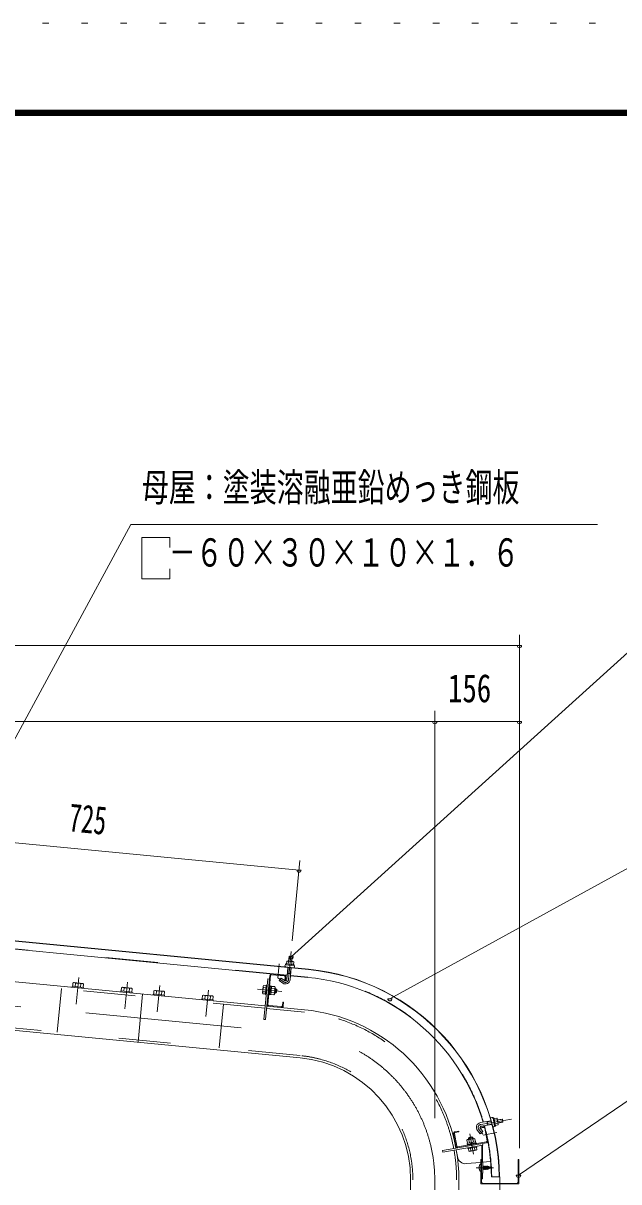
# Model space of a CAD drawing. Units: millimetres, scale not verified. Extents: x -25848 to 25858, y -10500 to 10500.
# Drawn here: x 18750 to 21495, y 5162 to 10500 of the extents above; entities that cross this region are included whole.
import ezdxf
from ezdxf.enums import TextEntityAlignment as Align

# ---------------------------------------------------------------- set-up
doc = ezdxf.new("R2010")
doc.units = ezdxf.units.MM
doc.header["$LTSCALE"] = 60
for name, pattern in [('USER2', [10, 4, -6]), ('USER3', [24, 12, -5, 2, -5]), ('USER4', [3, 0.5, -2.5])]:
    doc.linetypes.add(name, pattern=pattern)
for name, color, linetype, lineweight in [('0-6_2-02BOLD', 7, 'Continuous', 18), ('0-7_2-12HIDDEN', 3, 'USER2', 18), ('0-8_2-22CENTER', 3, 'USER3', 18), ('0-9_2-42THIN', 4, 'Continuous', 18), ('0-A_2-52DIM', 3, 'Continuous', 18), ('0-C_F-F1PAPER', 5, 'Continuous', 18), ('0-D_F-E_J_ADD', 5, 'USER4', 18)]:
    doc.layers.add(name, color=color, linetype=linetype, lineweight=lineweight)
doc.styles.add('ＭＳ ゴシック', font='')
doc.styles.get('ＭＳ ゴシック').set_extended_font_data('MS Gothic')

msp = doc.modelspace()

# ---------------------------------------------------------------- linework, layer by layer
at = {"layer": '0-6_2-02BOLD'}
for p, q in [((20064.99, 6141.83), (16141.39, 6519.63)), ((16182.82, 6514.38), (20064.87, 6140.58)), ((19966.83, 6113.6), (18177.61, 6285.89)), ((18068.67, 6145.68), (19864.86, 5972.73)), ((19970.3, 6149.69), (19965.02, 6094.78)), ((19971.15, 6164.92), (19972.38, 6177.67)), ((19979.95, 6093.34), (19985.24, 6148.25)), ((19988.54, 6176.11), (19987.31, 6163.36)), ((19876.85, 6097.15), (19884.8, 6096.38)), ((19877.57, 5979.54), (19890.41, 6112.92)), ((19894.78, 6116.52), (19953.51, 6110.87)), ((19967.72, 6122.85), (19982.65, 6121.41)), ((19981.76, 6112.17), (20061.4, 6104.5)), ((18991.55, 6077.15), (18990.09, 6061.98)), ((19014.52, 6059.63), (19015.98, 6074.8)), ((19215.54, 6055.58), (19214.08, 6040.41)), ((19238.5, 6038.06), (19239.97, 6053.23)), ((19364.85, 6041.21), (19363.39, 6026.04)), ((19387.82, 6023.69), (19389.28, 6038.86)), ((19867.06, 6037.3), (19855.11, 6038.45)), ((19856.91, 6057.13), (19868.86, 6055.98)), ((19887.39, 6039.74), (19892.85, 6044.25)), ((19887.87, 6044.72), (19893.33, 6049.22)), ((19906.39, 6033.52), (19891.95, 6034.91)), ((19893.75, 6053.58), (19908.19, 6052.19)), ((19894.64, 6062.93), (19909.09, 6061.53)), ((19914.95, 6052.16), (19913.04, 6032.26)), ((19300.47, 6027.07), (19279.12, 5805.35)), ((19573.44, 6005.81), (19572.96, 6000.83)), ((19587.35, 6004.47), (19588.81, 6019.64)), ((19613.24, 6017.29), (19611.78, 6002.12)), ((19623.99, 6000.95), (19625.45, 6016.12)), ((19885.83, 6023.57), (19881.85, 6023.95)), ((19890.98, 6024.84), (19886, 6025.31)), ((19872.82, 5971.96), (20047.02, 5955.19)), ((19939.9, 5969.52), (19881.17, 5975.18)), ((20934.25, 5448.36), (20921.64, 5446.13)), ((20757.05, 5396.18), (20740.31, 5393.23)), ((20872.97, 5412.56), (20856.23, 5409.61)), ((20905.69, 5443.65), (20856.9, 5435.05)), ((20859.83, 5418.43), (20910.28, 5427.32)), ((20887.85, 5351.21), (20877.67, 5408.92)), ((20891.3, 5423.98), (20888.37, 5440.59)), ((20924.46, 5430.14), (20937.07, 5432.37)), ((20733.82, 5383.96), (20744.06, 5325.86)), ((20748.01, 5326.55), (20737.76, 5384.66)), ((20884.61, 5346.58), (20752.64, 5323.31)), ((20822.11, 5366.28), (20802.41, 5362.8)), ((20804.19, 5356.27), (20806.71, 5341.98)), ((20811.89, 5337.82), (20815.94, 5343.61)), ((20816.82, 5338.69), (20820.87, 5344.48)), ((20825.18, 5345.24), (20822.67, 5359.53)), ((20811.05, 5317.36), (20813.14, 5305.53)), ((20831.62, 5308.79), (20829.53, 5320.62)), ((20863.7, 5252.53), (20863.7, 5330.7)), ((20867.45, 5331.36), (20867.45, 5252.53)), ((20792.21, 5246.21), (20859.45, 5252.26)), ((20867.45, 5252.98), (20904.26, 5256.29)), ((20869.04, 5233.53), (20868.69, 5234.41)), ((20873.85, 5235.03), (20876.55, 5220.03)), ((20883.44, 5235.03), (20886.14, 5220.03)), ((20885.25, 5233.53), (20888.24, 5233.53)), ((20893.64, 5231.85), (20894.24, 5233.22)), ((20899.05, 5229.69), (20899.65, 5231.07)), ((20869.35, 5221.53), (20868.69, 5221.53)), ((20871.15, 5220.03), (20871.75, 5221.53)), ((20880.14, 5221.53), (20880.75, 5220.03)), ((20887.35, 5220.03), (20887.95, 5221.53)), ((20892.74, 5221.23), (20893.35, 5223.09)), ((20896.95, 5222.91), (20898.14, 5223.39)), ((20898.74, 5225.25), (20901.73, 5226.44)), ((20901.95, 5228.53), (20904.45, 5227.53)), ((20904.45, 5227.53), (20902.83, 5226.88)), ((20907.94, 5184.84), (20945.44, 5184.84)), ((20535.27, 5172.43), (20535.27, 4609.93)), ((20758.02, 4609.93), (20758.02, 5172.43))]:
    msp.add_line(p, q, dxfattribs=at)
for points in [[(16244.11, 6321.37), (16235.93, 6314.62), (16216.01, 6107.82), (16222.76, 6099.64), (20025.67, 5733.46)], [(19973.12, 6178.86), (19975.23, 6200.79), (19990.16, 6199.35), (19988.05, 6177.43)], [(19990.16, 6199.35), (19989.03, 6200.72), (19976.59, 6201.92), (19975.23, 6200.79)], [(19995.39, 6162.59), (19996.62, 6175.34), (19994.58, 6176.79), (19966.58, 6179.49), (19964.3, 6178.45), (19963.07, 6165.7)], [(19886.43, 6113.31), (19866.83, 5909.75), (19858.87, 5910.52), (19876.84, 6097.15)], [(19954.67, 6090.07), (19938.81, 6101.39), (19930.1, 6089.18), (19945.97, 6077.86)], [(19957.11, 6106.5), (19955.48, 6089.58), (19959.46, 6089.19), (19961.09, 6106.11)], [(19027.96, 6053.31), (19028.44, 6058.29), (18976.18, 6063.32), (18975.7, 6058.34)], [(18977.88, 6063.16), (18979.34, 6078.33), (18983.45, 6080.2), (19024.51, 6076.24), (19028.19, 6073.62), (19026.73, 6058.45)], [(19251.95, 6031.75), (19252.42, 6036.72), (19200.16, 6041.75), (19199.68, 6036.78)], [(19201.87, 6041.59), (19203.33, 6056.76), (19207.44, 6058.64), (19248.5, 6054.68), (19252.18, 6052.06), (19250.72, 6036.89)], [(19351.18, 6027.21), (19352.64, 6042.38), (19356.75, 6044.26), (19397.81, 6040.3), (19401.49, 6037.68), (19400.03, 6022.51)], [(19869.76, 6065.32), (19857.8, 6066.47), (19855.79, 6063.64), (19852.77, 6032.28), (19854.2, 6029.12), (19866.16, 6027.96)], [(19869.9, 6025.11), (19865.92, 6025.49), (19870, 6067.79), (19873.98, 6067.41)], [(19885.83, 6023.57), (19889.91, 6065.88), (19885.92, 6066.26)], [(19889.74, 6064.13), (19894.71, 6063.65), (19890.98, 6024.84)], [(19909.09, 6061.53), (19910.53, 6058.36), (19907.51, 6027.01), (19905.49, 6024.18), (19891.05, 6025.56)], [(19909.98, 6052.64), (19914.95, 6052.16), (19918.33, 6048.07), (19917.13, 6035.63), (19913.04, 6032.26), (19908.06, 6032.74)], [(19401.26, 6017.37), (19401.73, 6022.35), (19349.47, 6027.38), (19348.99, 6022.4)], [(19573.44, 6005.81), (19625.7, 6000.78), (19625.22, 5995.8)], [(19625.45, 6016.12), (19621.78, 6018.74), (19580.71, 6022.69), (19576.6, 6020.82), (19575.14, 6005.65)], [(19948.25, 5972.73), (19949.87, 5989.65), (19945.89, 5990.03), (19944.26, 5973.12)], [(20920.23, 5454.13), (20932.84, 5456.35), (20934.45, 5454.43), (20939.34, 5426.74), (20938.48, 5424.38), (20925.87, 5422.15)], [(20938.2, 5433.2), (20959.9, 5437.03), (20957.29, 5451.8), (20935.6, 5447.97)], [(20959.9, 5437.03), (20960.92, 5438.47), (20958.74, 5450.79), (20957.29, 5451.8)], [(20741, 5389.29), (20757.74, 5392.24), (20757.05, 5396.18)], [(20856.49, 5409.27), (20869.03, 5394.34), (20856.09, 5383.49), (20843.56, 5398.42)], [(20856.23, 5409.61), (20855.53, 5413.55), (20872.28, 5416.5)], [(20885.3, 5342.64), (20682.97, 5306.96), (20684.35, 5299.08), (20868.84, 5331.61), (20867.44, 5339.49)], [(20797.47, 5340.35), (20794.95, 5354.64), (20797.61, 5356.88), (20828.64, 5362.35), (20831.91, 5361.16), (20834.43, 5346.87)], [(20796.58, 5331.06), (20795.89, 5334.99), (20837.75, 5342.37), (20838.44, 5338.44)], [(20836.02, 5342.07), (20835.15, 5347), (20796.75, 5340.23), (20797.61, 5335.3)], [(20822.97, 5361.35), (20822.11, 5366.28), (20817.76, 5369.32), (20805.45, 5367.14), (20802.41, 5362.8), (20803.28, 5357.88)], [(20798.67, 5319.24), (20799.36, 5315.3), (20841.22, 5322.68), (20840.53, 5326.62)], [(20838.77, 5322.25), (20840.86, 5310.42), (20838.18, 5308.19), (20807.17, 5302.71), (20803.9, 5303.9), (20801.81, 5315.73)], [(20859.45, 5209.83), (20858.4, 5209.83), (20858.4, 5245.23), (20859.45, 5245.23)], [(20862.44, 5252.53), (20868.69, 5252.53), (20868.69, 5202.53), (20862.44, 5202.53)], [(20868.69, 5233.64), (20871.15, 5220.03), (20869.95, 5220.03), (20868.69, 5226.98)], [(20872.05, 5233.53), (20869.04, 5233.53), (20871.75, 5221.53), (20874.75, 5221.53)], [(20875.35, 5220.03), (20874.75, 5221.53), (20872.05, 5233.53), (20872.65, 5235.03)], [(20878.05, 5235.03), (20877.45, 5233.53), (20874.45, 5233.53), (20877.15, 5221.53), (20876.55, 5220.03), (20875.35, 5220.03), (20872.65, 5235.03), (20873.85, 5235.03), (20874.45, 5233.53)], [(20877.15, 5221.53), (20880.14, 5221.53), (20877.45, 5233.53)], [(20881.95, 5220.03), (20880.75, 5220.03), (20878.05, 5235.03), (20879.25, 5235.03)], [(20879.85, 5233.53), (20879.25, 5235.03), (20881.95, 5220.03), (20882.55, 5221.53)], [(20885.54, 5221.53), (20882.55, 5221.53), (20879.85, 5233.53), (20882.84, 5233.53)], [(20890.94, 5222.13), (20889.44, 5221.53), (20887.95, 5221.53), (20885.25, 5233.53), (20884.65, 5235.03), (20883.44, 5235.03), (20882.84, 5233.53), (20885.54, 5221.53), (20886.14, 5220.03), (20887.35, 5220.03), (20884.65, 5235.03)], [(20896.04, 5230.89), (20898.74, 5225.25), (20898.14, 5223.39), (20895.44, 5232.74), (20894.24, 5233.22), (20896.95, 5222.91), (20896.35, 5224.29), (20893.35, 5223.09), (20890.65, 5233.05), (20890.05, 5234.91), (20888.84, 5235.03), (20891.54, 5220.76), (20890.94, 5222.13), (20888.24, 5233.53), (20888.84, 5235.03)], [(20890.05, 5234.91), (20892.74, 5221.23), (20891.54, 5220.76)], [(20890.65, 5233.05), (20893.64, 5231.85), (20896.35, 5224.29)], [(20901.75, 5226.45), (20899.05, 5229.69), (20895.97, 5230.92)], [(20863.7, 5202.53), (20863.7, 5176.98), (20867.45, 5176.98), (20867.45, 5202.53)], [(20868.69, 5224.42), (20869.35, 5221.53), (20869.95, 5220.03)]]:
    msp.add_lwpolyline(points, dxfattribs=at)
for points in [[(19998.75, 6158.25), (19958.94, 6162.08), (19959.32, 6166.06), (19999.14, 6162.23)], [(20926.52, 5418.44), (20922.58, 5417.75), (20915.64, 5457.14), (20919.58, 5457.84)], [(21026.45, 5155.53), (21031.45, 5160.53), (21031.45, 5265.03), (21034.45, 5265.03), (21034.45, 5152.53), (20859.45, 5152.53), (20859.45, 5265.03), (20862.44, 5265.03), (20862.44, 5160.53), (20867.45, 5155.53)], [(20902.35, 5225.07), (20899.65, 5231.07), (20900.85, 5230.59), (20903.55, 5225.55)]]:
    msp.add_lwpolyline(points, close=True, dxfattribs=at)
for centre, radius, start, end in [((19960.95, 6156.87), 5, 84.4998, 264.4998), ((19967.77, 6172.16), 7.19, 50.11574, 110.11574), ((19978, 6151.4), 26.87, 66.91203, 102.08795), ((19992.01, 6169.82), 7.19, 58.88425, 118.88425), ((19995.79, 6153.51), 5, 264.50061, 84.50061), ((19971.65, 5172.43), 972.62, 0.73094, 84.50003), ((19971.65, 5172.43), 973.88, 0.73001, 84.5), ((19894.4, 6112.54), 8, 84.4973, 174.4973), ((19894.4, 6112.54), 4, 84.4973, 174.4973), ((19958.49, 6095.41), 21.56, 234.5, 354.5), ((19953.13, 6106.88), 4, 354.5092, 84.50122), ((19953.13, 6106.88), 8, 354.50143, 84.50122), ((19958.49, 6095.41), 6.57, 234.5, 354.5), ((19971.65, 5172.43), 936.38, 16.43245, 84.5), ((18984.76, 6070.57), 9.46, 44.06885, 84.5), ((19000.68, 6043.93), 34.45, 63.6357, 105.3643), ((19021.39, 6067.04), 9.46, 84.5, 124.92831), ((19208.75, 6049), 9.46, 44.06885, 84.5), ((19224.67, 6022.37), 34.45, 63.6357, 105.3643), ((19245.38, 6045.47), 9.46, 84.5, 124.92831), ((19358.06, 6034.63), 9.46, 44.06885, 84.5), ((19373.98, 6007.99), 34.45, 63.6357, 105.3643), ((19394.69, 6031.1), 9.46, 84.5, 124.92831), ((19860.08, 6033.26), 7.19, 133.77223, 174.49905), ((19880.3, 6045.45), 26.15, 153.47365, 195.52446), ((19862.78, 6061.28), 7.19, 174.49905, 215.22588), ((19882.99, 6045.19), 26.15, 333.47365, 15.52446), ((19900.52, 6029.37), 7.19, 354.49905, 35.22588), ((19903.21, 6057.39), 7.19, 313.77223, 354.49905), ((19582.02, 6013.06), 9.46, 44.06885, 84.5), ((19597.94, 5986.43), 34.45, 63.6357, 105.3643), ((19618.66, 6009.53), 9.46, 84.5, 124.92831), ((19881.55, 5979.16), 8, 174.4973, 264.48845), ((19881.55, 5979.16), 4, 174.4973, 264.48845), ((19940.28, 5973.5), 8, 264.49953, 354.50208), ((19940.28, 5973.5), 4, 264.49953, 354.5092), ((19971.65, 5172.43), 786.38, 10.65315, 84.50005), ((19971.65, 5172.43), 563.62, 0, 84.50003), ((20910.21, 5453.64), 5.95, 10.01471, 190.01471), ((20927.7, 5451.33), 7.19, 335.62325, 35.62325), ((20910.43, 5435.91), 26.87, 352.41954, 27.59546), ((20741.69, 5385.35), 8, 100.00313, 190.00211), ((20860.8, 5412.89), 22.5, 99.99847, 220.00092), ((20860.8, 5412.89), 5.62, 100.00249, 220.00249), ((20873.67, 5408.62), 8, 75.34628, 100.00198), ((20873.67, 5408.62), 4, 14.67992, 100.00677), ((19971.65, 5172.43), 936.38, 0.75925, 15.39432), ((20918, 5419.47), 4.21, 190.00774, 10.00774), ((20931.94, 5427.34), 7.19, 344.39175, 44.39175), ((20741.69, 5385.35), 4, 100.00652, 190.00652), ((20800.52, 5350.09), 7.19, 59.27591, 100.00273), ((20817.67, 5333.86), 26.15, 78.97455, 121.02536), ((20828.24, 5354.98), 7.19, 100.00273, 140.72955), ((20883.91, 5350.52), 4, 280.00652, 10.00652), ((20883.91, 5350.52), 8, 280.00217, 340.37393), ((20751.95, 5327.24), 8, 190.01096, 280.00211), ((19971.65, 5172.43), 786.38, 0, 10.0701), ((19971.66, 5172.34), 786.38, 7.7531, 10.07008), ((20751.95, 5327.24), 4, 190.01537, 280.00652), ((20807.57, 5310.08), 7.19, 280.00273, 320.72955), ((20818.14, 5331.2), 26.15, 258.97455, 301.02536), ((20835.29, 5314.97), 7.19, 239.27591, 280.00273), ((20788, 5283.48), 37.5, 187.75275, 276.44838), ((20873.25, 5227.53), 23.1, 129.98303, 230.0168), ((20861.7, 5227.53), 11.55, 137.75334, 222.24648)]:
    msp.add_arc(centre, radius, start, end, dxfattribs=at)
at = {"layer": '0-7_2-12HIDDEN'}
for p, q in [((19966.95, 6114.85), (18177.73, 6287.13)), ((20026.67, 5743.91), (16236.21, 6108.89)), ((19863.85, 5962.27), (18067.66, 6135.23)), ((19981.88, 6113.41), (20061.51, 6105.74)), ((18926.19, 6052.56), (18906.85, 5851.74)), ((19672.74, 5980.68), (19653.4, 5779.85)), ((20046.01, 5944.74), (19871.81, 5961.51)), ((20545.77, 4609.93), (20545.77, 5172.43)), ((20747.52, 4609.93), (20747.52, 5172.43))]:
    msp.add_line(p, q, dxfattribs=at)
for radius, start, end in [(937.62, 16.42381, 84.5), (775.88, 10.662, 84.50003), (574.12, 0, 84.50003), (937.62, 0.75822, 15.3871), (775.88, 0, 10.07104)]:
    msp.add_arc((19971.65, 5172.43), radius, start, end, dxfattribs=at)
at = {"layer": '0-8_2-22CENTER'}
for p, q in [((16171.22, 6216.49), (20036.34, 5844.33)), ((19984.89, 6222.86), (19972.48, 6094.06)), ((19929.32, 6167.44), (19922.94, 6101.25)), ((19006.38, 6103.11), (18994.64, 5981.17)), ((19926.41, 6101.02), (19950.32, 6083.97)), ((19218.62, 5959.6), (19230.37, 6081.54)), ((19379.68, 6067.17), (19367.93, 5945.23)), ((19591.9, 5923.66), (19603.64, 6045.6)), ((19942.62, 6039.45), (19829.39, 6050.36)), ((21000.44, 5451.79), (20858.36, 5426.73)), ((20850.03, 5403.85), (20868.91, 5381.35)), ((20808.97, 5383.19), (20825.39, 5290.04)), ((20870.53, 5378.11), (20932.84, 5389.09)), ((20837.21, 5227.53), (20917.15, 5227.53)), ((20646.65, 5172.43), (20646.65, -930.07))]:
    msp.add_line(p, q, dxfattribs=at)
msp.add_lwpolyline([(20946.16, 5184.84), (20946.16, 1409.63), (21253.02, 1297.94)], dxfattribs=at)
for centre, radius, start, end in [((19958.49, 6095.41), 14.06, 234.5, 354.5), ((19971.65, 5172.43), 675, 0, 84.50003), ((20860.8, 5412.89), 14.06, 100.00238, 219.99998)]:
    msp.add_arc(centre, radius, start, end, dxfattribs=at)
at = {"layer": '0-9_2-42THIN'}
for p, q in [((19976.59, 6201.92), (19974.36, 6178.75)), ((19986.8, 6177.54), (19989.03, 6200.72)), ((19968.97, 6122.73), (19971.55, 6149.56)), ((19983.99, 6148.37), (19981.41, 6121.52)), ((19967.27, 6118.2), (19968.97, 6122.73)), ((19981.41, 6121.53), (19982.2, 6116.77)), ((19908.31, 6035.22), (19915.77, 6034.5)), ((19917.21, 6049.43), (19909.74, 6050.15)), ((20935.81, 5446.73), (20958.74, 5450.79)), ((20888.64, 5439.09), (20882.78, 5439.6)), ((20906.12, 5442.18), (20888.64, 5439.1)), ((20960.91, 5438.47), (20937.98, 5434.43)), ((20804.44, 5365.7), (20805.74, 5358.31)), ((20820.52, 5360.92), (20819.21, 5368.3))]:
    msp.add_line(p, q, dxfattribs=at)
msp.add_lwpolyline([(20885.71, 5422.99), (20891.04, 5425.48), (20909.88, 5428.8)], dxfattribs=at)
at = {"layer": '0-A_2-52DIM'}
for p, q in [((19246.64, 8189.93), (18142.77, 6156.37)), ((19246.64, 8189.93), (21396.65, 8189.93)), ((19425.43, 8131.37), (19425.43, 8084.56)), ((21036.64, 7682.47), (21036.64, 5317.44)), ((16036.65, 7632.46), (21036.64, 7632.46)), ((21046.64, 7632.46), (21026.64, 7632.46)), ((20646.65, 5455.97), (20646.65, 7332.47)), ((21036.64, 7282.47), (16036.65, 7282.47)), ((20656.65, 7282.46), (20636.65, 7282.46)), ((21046.64, 7282.46), (21026.64, 7282.46)), ((16086.73, 6977.09), (20021.03, 6598.25)), ((20025.37, 6643.3), (19989.68, 6272.64)), ((20031.03, 6598.25), (20011.03, 6598.25)), ((19995.58, 6199.55), (19975.58, 6199.55)), ((20450.35, 6006.15), (20430.35, 6006.15)), ((21042.71, 5192.54), (21022.71, 5192.54))]:
    msp.add_line(p, q, dxfattribs=at)
for points in [[(19425.43, 8131.37), (19296.64, 8131.37), (19296.64, 7939.93), (19425.43, 7939.93), (19425.43, 7986.75)], [(23696.64, 7744.93), (21696.64, 7744.93), (19985.58, 6199.55)], [(20440.35, 6006.15), (21696.64, 6694.93), (24746.64, 6694.93)], [(21032.71, 5192.54), (21696.64, 5644.93), (23396.65, 5644.93)]]:
    msp.add_lwpolyline(points, dxfattribs=at)
for centre in [(21036.64, 7632.46), (20646.65, 7282.46), (21036.64, 7282.46), (20021.03, 6598.25), (19985.58, 6199.55), (20440.35, 6006.15), (21032.71, 5192.54)]:
    msp.add_arc(centre, 10, 180, 0, dxfattribs=at)
at = {"layer": '0-C_F-F1PAPER'}
for points in [[(25358.06, -10000), (25358.06, 10100), (-3341.94, 10100), (-3341.94, -10000)], [(25355.55, -9997.5), (25355.55, 10097.5), (-3339.44, 10097.5), (-3339.44, -9997.5)], [(25353.06, -9995), (-3336.94, -9995), (-3336.94, 10095), (25353.06, 10095)], [(25350.56, -9992.5), (25350.56, 10092.5), (-3334.44, 10092.5), (-3334.44, -9992.5)], [(25348.06, -9990), (-3331.94, -9990), (-3331.94, 10090), (25348.06, 10090)], [(25345.56, -9987.5), (25345.56, 10087.5), (-3329.44, 10087.5), (-3329.44, -9987.5)], [(25343.05, -9985), (-3326.94, -9985), (-3326.94, 10085), (25343.05, 10085)], [(25340.56, -9982.5), (25340.56, 10082.5), (-3324.44, 10082.5), (-3324.44, -9982.5)], [(25338.06, -9980), (25338.06, 10080), (-3321.94, 10080), (-3321.94, -9980)], [(25335.56, -9977.5), (25335.56, 10077.5), (-3319.44, 10077.5), (-3319.44, -9977.5)], [(25333.06, -9975), (-3316.94, -9975), (-3316.94, 10075), (25333.06, 10075)]]:
    msp.add_lwpolyline(points, close=True, dxfattribs=at)
at = {"layer": '0-D_F-E_J_ADD'}
msp.add_lwpolyline([(25858.06, -10500), (-3841.94, -10500), (-3841.94, 10500), (25858.06, 10500)], close=True, dxfattribs=at)

# ---------------------------------------------------------------- texts
at = {"layer": '0-A_2-52DIM', "color": 7, "style": 'ＭＳ ゴシック'}
for s, width, p in [('母屋：塗装溶融亜鉛めっき鋼板', 0.7, (19296.64, 8257.7)), ('\u3000－６０×３０×１０×１．６', 0.7, (19296.64, 7957.69)), ('156', 0.75, (20707.75, 7332.46))]:
    msp.add_text(s, height=130.2, dxfattribs=dict(at, width=width)).set_placement(p, align=Align.BOTTOM_LEFT)
at = {"layer": '0-A_2-52DIM', "color": 7, "style": 'ＭＳ ゴシック', "width": 0.65}
msp.add_text('725', height=130.2, rotation=354.501, dxfattribs=at).set_placement((18951.71, 6738.89), align=Align.BOTTOM_LEFT)

doc.saveas('drawing.dxf')
